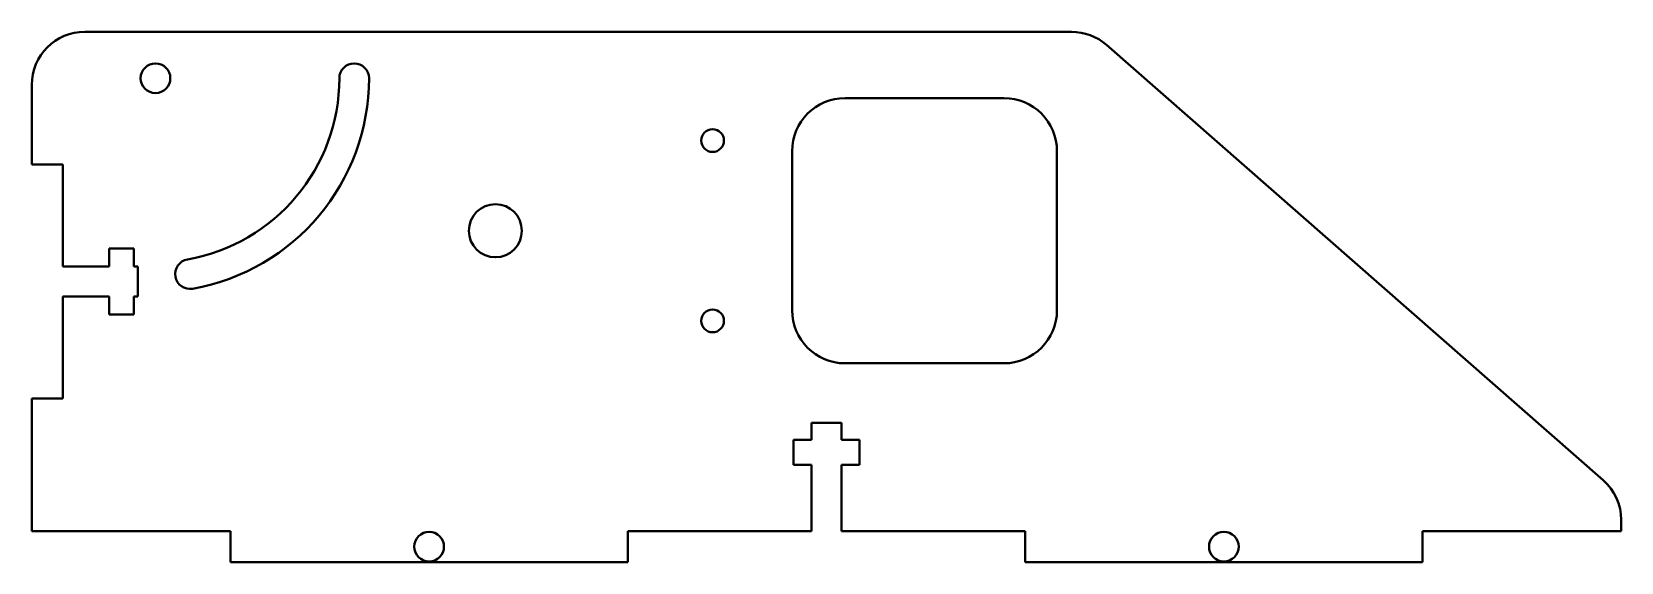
# Model space of a CAD drawing. Header units: inches. Extents: x -3 to 3, y -1 to 1.
import ezdxf

# ---------------------------------------------------------------- set-up
doc = ezdxf.new("R2010")
doc.units = ezdxf.units.IN
doc.header["$MEASUREMENT"] = 0
doc.layers.add('Visible', color=7, linetype='Continuous', lineweight=40)

msp = doc.modelspace()

# ---------------------------------------------------------------- linework, layer by layer
at = {"layer": 'Visible'}
for p, q in [((0.9249, 1), (-2.8, 1)), ((2.9317, -0.6902), (1.0566, 0.9505)), ((-3, 0.8), (-3, 0.5)), ((0.07, 0.75), (0.67, 0.75)), ((-0.13, 0.55), (-0.13, -0.05)), ((0.87, 0.55), (0.87, -0.05)), ((-3, 0.5), (-2.883, 0.5)), ((-2.883, 0.1145), (-2.883, 0.5)), ((-2.708, 0.1835), (-2.708, 0.1145)), ((-2.6143, 0.1835), (-2.708, 0.1835)), ((-2.6143, 0.1835), (-2.6143, 0.1145)), ((-2.883, 0.1145), (-2.708, 0.1145)), ((-2.6143, 0.1145), (-2.6, 0.1145)), ((-2.6, 0.1145), (-2.6, 0.0025)), ((-2.883, 0.0025), (-2.708, 0.0025)), ((-2.883, -0.383), (-2.883, 0.0025)), ((-2.708, 0.0025), (-2.708, -0.0665)), ((-2.6143, 0.0025), (-2.6, 0.0025)), ((-2.6143, 0.0025), (-2.6143, -0.0665)), ((-2.6143, -0.0665), (-2.708, -0.0665)), ((0.07, -0.25), (0.67, -0.25)), ((-3, -0.383), (-2.883, -0.383)), ((-3, -0.383), (-3, -0.883)), ((-0.056, -0.5392), (-0.056, -0.475)), ((-0.056, -0.475), (0.056, -0.475)), ((0.056, -0.5392), (0.056, -0.475)), ((-0.125, -0.5392), (-0.125, -0.633)), ((-0.056, -0.5392), (-0.125, -0.5392)), ((0.125, -0.5392), (0.056, -0.5392)), ((0.125, -0.5392), (0.125, -0.633)), ((-0.056, -0.633), (-0.125, -0.633)), ((-0.056, -0.883), (-0.056, -0.633)), ((0.125, -0.633), (0.056, -0.633)), ((0.056, -0.883), (0.056, -0.633)), ((-3, -0.883), (-2.25, -0.883)), ((-2.25, -1), (-2.25, -0.883)), ((-0.75, -1), (-0.75, -0.883)), ((-0.056, -0.883), (-0.75, -0.883)), ((0.75, -0.883), (0.056, -0.883)), ((0.75, -1), (0.75, -0.883)), ((2.25, -1), (2.25, -0.883)), ((3, -0.883), (2.25, -0.883)), ((3, -0.8408), (3, -0.883)), ((-0.75, -1), (-2.25, -1)), ((2.25, -1), (0.75, -1))]:
    msp.add_line(p, q, dxfattribs=at)
for centre, radius in [((-2.533, 0.825), 0.056), ((-0.43, 0.59), 0.043), ((-1.25, 0.25), 0.1), ((-0.43, -0.09), 0.043), ((-1.5, -0.9415), 0.056), ((1.5, -0.9415), 0.056)]:
    msp.add_circle(centre, radius, dxfattribs=at)
for centre, radius, start, end in [((-2.8, 0.8), 0.2, 90, 180), ((0.9249, 0.8), 0.2, 48.81407, 90), ((-1.783, 0.825), 0.056, 0, 180), ((-2.533, 0.825), 0.694, 280, 0), ((-2.533, 0.825), 0.806, 280, 0), ((0.07, 0.55), 0.2, 90, 180), ((0.67, 0.55), 0.2, 0, 90), ((-2.4028, 0.0864), 0.056, 100, 280), ((0.07, -0.05), 0.2, 180, 270), ((0.67, -0.05), 0.2, 270, 0), ((2.8, -0.8408), 0.2, 0, 48.81407)]:
    msp.add_arc(centre, radius, start, end, dxfattribs=at)

doc.saveas('drawing.dxf')
